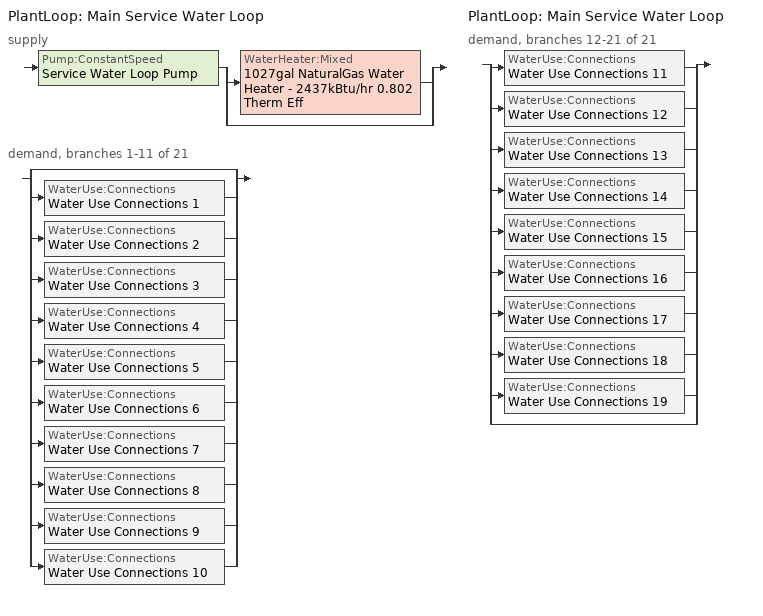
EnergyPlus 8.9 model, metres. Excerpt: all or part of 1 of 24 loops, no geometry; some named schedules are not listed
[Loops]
PlantLoop 'Main Service Water Loop'
 supply: Pump:ConstantSpeed 'Service Water Loop Pump' > split
  | WaterHeater:Mixed '1027gal NaturalGas Water Heater - 2437kBtu/hr 0.802 Therm Eff'
  | bypass
 demand, branches 1-11 of 21: split
  | bypass
  | WaterUse:Connections 'Water Use Connections 1'
  | WaterUse:Connections 'Water Use Connections 2'
  | WaterUse:Connections 'Water Use Connections 3'
  | WaterUse:Connections 'Water Use Connections 4'
  | WaterUse:Connections 'Water Use Connections 5'
  | WaterUse:Connections 'Water Use Connections 6'
  | WaterUse:Connections 'Water Use Connections 7'
  | WaterUse:Connections 'Water Use Connections 8'
  | WaterUse:Connections 'Water Use Connections 9'
  | WaterUse:Connections 'Water Use Connections 10'
PlantLoop 'Main Service Water Loop'
 demand, branches 12-21 of 21: split
  | WaterUse:Connections 'Water Use Connections 11'
  | WaterUse:Connections 'Water Use Connections 12'
  | WaterUse:Connections 'Water Use Connections 13'
  | WaterUse:Connections 'Water Use Connections 14'
  | WaterUse:Connections 'Water Use Connections 15'
  | WaterUse:Connections 'Water Use Connections 16'
  | WaterUse:Connections 'Water Use Connections 17'
  | WaterUse:Connections 'Water Use Connections 18'
  | WaterUse:Connections 'Water Use Connections 19'
  | bypass
[SetpointManager:Scheduled]
Service hot water setpoint manager: Control Variable=Temperature; Schedule=Service Water Loop Temp - 140F
[PlantLoop]
Main Service Water Loop: Fluid Type=Water; Plant Equipment Operation Scheme=Main Service Water Loop Operation Schemes; Maximum Loop Temperature {C}=60; Minimum Loop Temperature {C}=10; Maximum Loop Flow Rate {m3/s}=Autosize; Minimum Loop Flow Rate {m3/s}=0; Plant Loop Volume {m3}=Autocalculate; Load Distribution Scheme=Optimal; Plant Loop Demand Calculation Scheme=SingleSetpoint
[Sizing:Plant]
Main Service Water Loop: Loop Type=Heating; Design Loop Exit Temperature {C}=60; Loop Design Temperature Difference {deltaC}=5; Sizing Option=NonCoincident; Zone Timesteps in Averaging Window=1; Coincident Sizing Factor Mode=None
[Pump:ConstantSpeed]
Service Water Loop Pump: Design Flow Rate {m3/s}=Autosize; Design Pump Head {Pa}=1.27954e+06; Design Power Consumption {W}=Autosize; Motor Efficiency=0.895; Fraction of Motor Inefficiencies to Fluid Stream=0; Pump Control Type=Intermittent; Design Power Sizing Method=PowerPerFlowPerPressure; Design Electric Power per Unit Flow Rate {W/(m3/s)}=348701.1; Design Shaft Power per Unit Flow Rate per Unit Head=1.28205
[PlantEquipmentOperationSchemes]
Main Service Water Loop Operation Schemes: Control Scheme Object Type 1=PlantEquipmentOperation:HeatingLoad; Control Scheme Name 1=Main Service Water Loop Heating Operation Scheme; Control Scheme Schedule Name 1=Always On Discrete
[PlantEquipmentList]
Main Service Water Loop Heating Equipment List: WaterHeater:Mixed, 1027gal NaturalGas Water Heater - 2437kBtu/hr 0.802 Therm Eff
[PlantEquipmentOperation:HeatingLoad]
Main Service Water Loop Heating Operation Scheme: Load Range Lower Limit 1 {W}=0; Load Range Upper Limit 1 {W}=1000000000; Range Equipment List Name 1=Main Service Water Loop Heating Equipment List
[WaterHeater:Mixed]
1027gal NaturalGas Water Heater - 2437kBtu/hr 0.802 Therm Eff: Tank Volume {m3}=3.88713; Setpoint Temperature Schedule=Service Water Loop Temp - 140F; Deadband Temperature Difference {deltaC}=2; Maximum Temperature Limit {C}=82.2222; Heater Control Type=Cycle; Heater Maximum Capacity {W}=714336; Heater Ignition Minimum Flow Rate {m3/s}=0; Heater Ignition Delay {s}=0; Heater Fuel Type=NaturalGas; Heater Thermal Efficiency=0.802157; Part Load Factor Curve=SWH-EFFFPLR-NECB2011; Off Cycle Parasitic Fuel Consumption Rate {W}=20; Off Cycle Parasitic Fuel Type=NaturalGas; Off Cycle Parasitic Heat Fraction to Tank=0.8; On Cycle Parasitic Fuel Consumption Rate {W}=0; On Cycle Parasitic Fuel Type=NaturalGas; On Cycle Parasitic Heat Fraction to Tank=0; Ambient Temperature Indicator=Schedule; Ambient Temperature Schedule=Water Heater Ambient Temp Schedule - 70F; Off Cycle Loss Coefficient to Ambient Temperature {W/K}=39.62; Off Cycle Loss Fraction to Zone=1; On Cycle Loss Coefficient to Ambient Temperature {W/K}=39.62; On Cycle Loss Fraction to Zone=1; Use Side Effectiveness=1; Source Side Effectiveness=1; Use Side Design Flow Rate {m3/s}=Autosize; Source Side Design Flow Rate {m3/s}=Autosize; Indirect Water Heating Recovery Time {hr}=1.5; Source Side Flow Control Mode=IndirectHeatPrimarySetpoint
[WaterUse:Connections]
Name | Water Use Equipment Name 1
Water Use Connections 1 | Fire station sleeping quarters-space function Service Water Use 3.16gal/min
Water Use Connections 2 | Gymnasium/fitness centre exercise area-space function Service Water Use 3.79gal/min
Water Use Connections 3 | Gymnasium/fitness centre playing area-space function Service Water Use 2.84gal/min
Water Use Connections 4 | Health care facility exam/treatment room-space function Service Water Use 0.71gal/min
Water Use Connections 5 | Health care facility imaging room-space function Service Water Use 0.95gal/min
Water Use Connections 6 | Health care facility nursery-space function Service Water Use 0.71gal/min
Water Use Connections 7 | Health care facility nurses station-space function Service Water Use 0.36gal/min
Water Use Connections 8 | Health care facility operating room-space function Service Water Use 2.37gal/min
Water Use Connections 9 | Health care facility patient room-space function Service Water Use 0.71gal/min
Water Use Connections 10 | Health care facility physical therapy room-space function Service Water Use 0.36gal/min
Water Use Connections 11 | Health care facility recovery room-space function Service Water Use 1.42gal/min
Water Use Connections 12 | Library reading area-space function Service Water Use 0.71gal/min
Water Use Connections 13 | Library stacks-space function Service Water Use 0.95gal/min
Water Use Connections 14 | Manufacturing facility detailed manufacturing area-space function Service Water Use 0.47gal/min
Water Use Connections 15 | Manufacturing facility equipment room-space function Service Water Use 0.47gal/min
Water Use Connections 16 | Manufacturing facility extra high bay area (> 15 m floor-to-ceiling height)-space function Service Water Use 0.47gal/min
Water Use Connections 17 | Manufacturing facility high bay area (7.5 to 15 m floor-to-ceiling height)-space function Service Water Use 0.47gal/min
Water Use Connections 18 | Manufacturing facility low bay area (< 7.5 m floor-to-ceiling height)-space function Service Water Use 0.47gal/min
Water Use Connections 19 | Museum general exhibition area-space function Service Water Use 2.53gal/min
[WaterUse:Equipment]
Name | Peak Flow Rate {m3/s} | Flow Rate Fraction Schedule | Target Temperature Schedule | Zone | Sensible Fraction Schedule | Latent Fraction Schedule
Fire station sleeping quarters-space function Service Water Use 3.16gal/min | 0.000199171 | NECB-G-Service Water Heating | Schedule Ruleset 5 | Sp-Fire station sleeping quarters-Space Function Sys-3 Flr-4 Sch-G HPlcmt-north ZN | Schedule Ruleset 3 | Schedule Ruleset 4
Gymnasium/fitness centre exercise area-space function Service Water Use 3.79gal/min | 0.000239005 | NECB-B-Service Water Heating | Schedule Ruleset 8 | Sp-Gymnasium/Fitness centre exercise area-Space Function Sys-6 Flr-3 Sch-B HPlcmt-core ZN | Schedule Ruleset 6 | Schedule Ruleset 7
Gymnasium/fitness centre playing area-space function Service Water Use 2.84gal/min | 0.000179254 | NECB-B-Service Water Heating | Schedule Ruleset 11 | Sp-Gymnasium/Fitness centre playing area-Space Function Sys-6 Flr-3 Sch-B HPlcmt-south ZN | Schedule Ruleset 9 | Schedule Ruleset 10
Health care facility exam/treatment room-space function Service Water Use 0.71gal/min | 4.48135e-05 | NECB-C-Service Water Heating | Schedule Ruleset 14 | Sp-Health care facility exam/treatment room-Space Function Sys-3 Flr-3 Sch-C HPlcmt-east ZN | Schedule Ruleset 12 | Schedule Ruleset 13
Health care facility imaging room-space function Service Water Use 0.95gal/min | 5.97514e-05 | NECB-H-Service Water Heating | Schedule Ruleset 17 | Sp-Health care facility imaging room-Space Function Sys-3 Flr-4 Sch-H HPlcmt-core ZN | Schedule Ruleset 15 | Schedule Ruleset 16
Health care facility nursery-space function Service Water Use 0.71gal/min | 4.48135e-05 | NECB-H-Service Water Heating | Schedule Ruleset 20 | Sp-Health care facility nursery-Space Function Sys-3 Flr-3 Sch-H HPlcmt-west ZN | Schedule Ruleset 18 | Schedule Ruleset 19
Health care facility nurses station-space function Service Water Use 0.36gal/min | 2.24068e-05 | NECB-H-Service Water Heating | Schedule Ruleset 23 | Sp-Health care facility nurses station-Space Function Sys-3 Flr-1 Sch-H HPlcmt-west ZN | Schedule Ruleset 21 | Schedule Ruleset 22
Health care facility operating room-space function Service Water Use 2.37gal/min | 0.000149378 | NECB-H-Service Water Heating | Schedule Ruleset 26 | Sp-Health care facility operating room-Space Function Sys-3 Flr-4 Sch-H HPlcmt-east ZN | Schedule Ruleset 24 | Schedule Ruleset 25
Health care facility patient room-space function Service Water Use 0.71gal/min | 4.48135e-05 | NECB-H-Service Water Heating | Schedule Ruleset 29 | Sp-Health care facility patient room-Space Function Sys-3 Flr-1 Sch-H HPlcmt-north ZN | Schedule Ruleset 27 | Schedule Ruleset 28
Health care facility physical therapy room-space function Service Water Use 0.36gal/min | 2.24068e-05 | NECB-C-Service Water Heating | Schedule Ruleset 32 | Sp-Health care facility physical therapy room-Space Function Sys-3 Flr-1 Sch-C HPlcmt-east ZN | Schedule Ruleset 30 | Schedule Ruleset 31
Health care facility recovery room-space function Service Water Use 1.42gal/min | 8.96271e-05 | NECB-H-Service Water Heating | Schedule Ruleset 35 | Sp-Health care facility recovery room-Space Function Sys-3 Flr-4 Sch-H HPlcmt-west ZN | Schedule Ruleset 33 | Schedule Ruleset 34
Library reading area-space function Service Water Use 0.71gal/min | 4.48135e-05 | NECB-C-Service Water Heating | Schedule Ruleset 38 | Sp-Library reading area-Space Function Sys-6 Flr-1 Sch-C HPlcmt-south ZN | Schedule Ruleset 36 | Schedule Ruleset 37
Library stacks-space function Service Water Use 0.95gal/min | 5.97514e-05 | NECB-C-Service Water Heating | Schedule Ruleset 41 | Sp-Library stacks-Space Function Sys-6 Flr-1 Sch-C HPlcmt-core ZN | Schedule Ruleset 39 | Schedule Ruleset 40
Manufacturing facility detailed manufacturing area-space function Service Water Use 0.47gal/min | 2.98757e-05 | NECB-A-Service Water Heating | Schedule Ruleset 44 | Sp-Manufacturing facility detailed manufacturing area-Space Function Sys-3 Flr-2 Sch-A HPlcmt-north ZN | Schedule Ruleset 42 | Schedule Ruleset 43
Manufacturing facility equipment room-space function Service Water Use 0.47gal/min | 2.98757e-05 | NECB-A-Service Water Heating | Schedule Ruleset 47 | Sp-Manufacturing facility equipment room-Space Function Sys-3 Flr-2 Sch-A HPlcmt-east ZN | Schedule Ruleset 45 | Schedule Ruleset 46
Manufacturing facility extra high bay area (> 15 m floor-to-ceiling height)-space function Service Water Use 0.47gal/min | 2.98757e-05 | NECB-A-Service Water Heating | Schedule Ruleset 50 | Sp-Manufacturing facility extra high bay area (> 15 m floor-to-ceiling height)-Space Function Sys-3 Flr-4 Sch-A HPlcmt-south ZN | Schedule Ruleset 48 | Schedule Ruleset 49
Manufacturing facility high bay area (7.5 to 15 m floor-to-ceiling height)-space function Service Water Use 0.47gal/min | 2.98757e-05 | NECB-A-Service Water Heating | Schedule Ruleset 53 | Sp-Manufacturing facility high bay area (7.5 to 15 m floor-to-ceiling height)-Space Function Sys-3 Flr-2 Sch-A HPlcmt-south ZN | Schedule Ruleset 51 | Schedule Ruleset 52
Manufacturing facility low bay area (< 7.5 m floor-to-ceiling height)-space function Service Water Use 0.47gal/min | 2.98757e-05 | NECB-A-Service Water Heating | Schedule Ruleset 56 | Sp-Manufacturing facility low bay area (< 7.5 m floor-to-ceiling height)-Space Function Sys-3 Flr-2 Sch-A HPlcmt-west ZN | Schedule Ruleset 54 | Schedule Ruleset 55
Museum general exhibition area-space function Service Water Use 2.53gal/min | 0.000159337 | NECB-C-Service Water Heating | Schedule Ruleset 59 | Sp-Museum general exhibition area-Space Function Sys-2 Flr-2 Sch-C HPlcmt-core ZN | Schedule Ruleset 57 | Schedule Ruleset 58
[Schedule:Week:Daily]
NECB-B-Service Water Heating Week Rule - Jan1-Dec31: NECB-B-Service Water Heating Sun|Hol Day, NECB-B-Service Water Heating Default|Wkdy Day, NECB-B-Service Water Heating Default|Wkdy Day, NECB-B-Service Water Heating Default|Wkdy Day, NECB-B-Service Water Heating Default|Wkdy Day, NECB-B-Service Water Heating Default|Wkdy Day, NECB-B-Service Water Heating Sat Day, NECB-B-Service Water Heating Default, NECB-B-Service Water Heating Default, NECB-B-Service Water Heating Default, NECB-B-Service Water Heating Default, NECB-B-Service Water Heating Default
NECB-C-Service Water Heating Week Rule - Jan1-Dec31: NECB-C-Service Water Heating Sun|Hol Day, NECB-C-Service Water Heating Default|Wkdy Day, NECB-C-Service Water Heating Default|Wkdy Day, NECB-C-Service Water Heating Default|Wkdy Day, NECB-C-Service Water Heating Default|Wkdy Day, NECB-C-Service Water Heating Default|Wkdy Day, NECB-C-Service Water Heating Sat Day, NECB-C-Service Water Heating Default, NECB-C-Service Water Heating Default, NECB-C-Service Water Heating Default, NECB-C-Service Water Heating Default, NECB-C-Service Water Heating Default
NECB-G-Service Water Heating Week Rule - Jan1-Dec31: NECB-G-Service Water Heating Sun|Hol Day, NECB-G-Service Water Heating Default|Wkdy Day, NECB-G-Service Water Heating Default|Wkdy Day, NECB-G-Service Water Heating Default|Wkdy Day, NECB-G-Service Water Heating Default|Wkdy Day, NECB-G-Service Water Heating Default|Wkdy Day, NECB-G-Service Water Heating Sat Day, NECB-G-Service Water Heating Default, NECB-G-Service Water Heating Default, NECB-G-Service Water Heating Default, NECB-G-Service Water Heating Default, NECB-G-Service Water Heating Default
NECB-H-Service Water Heating Week Rule - Jan1-Dec31: NECB-H-Service Water Heating Sun|Hol Day, NECB-H-Service Water Heating Default|Wkdy Day, NECB-H-Service Water Heating Default|Wkdy Day, NECB-H-Service Water Heating Default|Wkdy Day, NECB-H-Service Water Heating Default|Wkdy Day, NECB-H-Service Water Heating Default|Wkdy Day, NECB-H-Service Water Heating Sat Day, NECB-H-Service Water Heating Default, NECB-H-Service Water Heating Default, NECB-H-Service Water Heating Default, NECB-H-Service Water Heating Default, NECB-H-Service Water Heating Default
Schedule Ruleset 10 Week Rule - Jan1-Dec31: Schedule Day 18, Schedule Day 18, Schedule Day 18, Schedule Day 18, Schedule Day 18, Schedule Day 18, Schedule Day 18, Schedule Day 18, Schedule Day 18, Schedule Day 18, Schedule Day 18, Schedule Day 18
Schedule Ruleset 11 Week Rule - Jan1-Dec31: Schedule Day 19, Schedule Day 19, Schedule Day 19, Schedule Day 19, Schedule Day 19, Schedule Day 19, Schedule Day 19, Schedule Day 19, Schedule Day 19, Schedule Day 19, Schedule Day 19, Schedule Day 19
Schedule Ruleset 12 Week Rule - Jan1-Dec31: Schedule Day 20, Schedule Day 20, Schedule Day 20, Schedule Day 20, Schedule Day 20, Schedule Day 20, Schedule Day 20, Schedule Day 20, Schedule Day 20, Schedule Day 20, Schedule Day 20, Schedule Day 20
Schedule Ruleset 13 Week Rule - Jan1-Dec31: Schedule Day 21, Schedule Day 21, Schedule Day 21, Schedule Day 21, Schedule Day 21, Schedule Day 21, Schedule Day 21, Schedule Day 21, Schedule Day 21, Schedule Day 21, Schedule Day 21, Schedule Day 21
Schedule Ruleset 14 Week Rule - Jan1-Dec31: Schedule Day 22, Schedule Day 22, Schedule Day 22, Schedule Day 22, Schedule Day 22, Schedule Day 22, Schedule Day 22, Schedule Day 22, Schedule Day 22, Schedule Day 22, Schedule Day 22, Schedule Day 22
Schedule Ruleset 15 Week Rule - Jan1-Dec31: Schedule Day 23, Schedule Day 23, Schedule Day 23, Schedule Day 23, Schedule Day 23, Schedule Day 23, Schedule Day 23, Schedule Day 23, Schedule Day 23, Schedule Day 23, Schedule Day 23, Schedule Day 23
Schedule Ruleset 16 Week Rule - Jan1-Dec31: Schedule Day 24, Schedule Day 24, Schedule Day 24, Schedule Day 24, Schedule Day 24, Schedule Day 24, Schedule Day 24, Schedule Day 24, Schedule Day 24, Schedule Day 24, Schedule Day 24, Schedule Day 24
Schedule Ruleset 17 Week Rule - Jan1-Dec31: Schedule Day 25, Schedule Day 25, Schedule Day 25, Schedule Day 25, Schedule Day 25, Schedule Day 25, Schedule Day 25, Schedule Day 25, Schedule Day 25, Schedule Day 25, Schedule Day 25, Schedule Day 25
Schedule Ruleset 18 Week Rule - Jan1-Dec31: Schedule Day 26, Schedule Day 26, Schedule Day 26, Schedule Day 26, Schedule Day 26, Schedule Day 26, Schedule Day 26, Schedule Day 26, Schedule Day 26, Schedule Day 26, Schedule Day 26, Schedule Day 26
Schedule Ruleset 19 Week Rule - Jan1-Dec31: Schedule Day 27, Schedule Day 27, Schedule Day 27, Schedule Day 27, Schedule Day 27, Schedule Day 27, Schedule Day 27, Schedule Day 27, Schedule Day 27, Schedule Day 27, Schedule Day 27, Schedule Day 27
Schedule Ruleset 20 Week Rule - Jan1-Dec31: Schedule Day 28, Schedule Day 28, Schedule Day 28, Schedule Day 28, Schedule Day 28, Schedule Day 28, Schedule Day 28, Schedule Day 28, Schedule Day 28, Schedule Day 28, Schedule Day 28, Schedule Day 28
Schedule Ruleset 3 Week Rule - Jan1-Dec31: Schedule Day 11, Schedule Day 11, Schedule Day 11, Schedule Day 11, Schedule Day 11, Schedule Day 11, Schedule Day 11, Schedule Day 11, Schedule Day 11, Schedule Day 11, Schedule Day 11, Schedule Day 11
Schedule Ruleset 4 Week Rule - Jan1-Dec31: Schedule Day 12, Schedule Day 12, Schedule Day 12, Schedule Day 12, Schedule Day 12, Schedule Day 12, Schedule Day 12, Schedule Day 12, Schedule Day 12, Schedule Day 12, Schedule Day 12, Schedule Day 12
Schedule Ruleset 5 Week Rule - Jan1-Dec31: Schedule Day 13, Schedule Day 13, Schedule Day 13, Schedule Day 13, Schedule Day 13, Schedule Day 13, Schedule Day 13, Schedule Day 13, Schedule Day 13, Schedule Day 13, Schedule Day 13, Schedule Day 13
Schedule Ruleset 6 Week Rule - Jan1-Dec31: Schedule Day 14, Schedule Day 14, Schedule Day 14, Schedule Day 14, Schedule Day 14, Schedule Day 14, Schedule Day 14, Schedule Day 14, Schedule Day 14, Schedule Day 14, Schedule Day 14, Schedule Day 14
Schedule Ruleset 7 Week Rule - Jan1-Dec31: Schedule Day 15, Schedule Day 15, Schedule Day 15, Schedule Day 15, Schedule Day 15, Schedule Day 15, Schedule Day 15, Schedule Day 15, Schedule Day 15, Schedule Day 15, Schedule Day 15, Schedule Day 15
Schedule Ruleset 8 Week Rule - Jan1-Dec31: Schedule Day 16, Schedule Day 16, Schedule Day 16, Schedule Day 16, Schedule Day 16, Schedule Day 16, Schedule Day 16, Schedule Day 16, Schedule Day 16, Schedule Day 16, Schedule Day 16, Schedule Day 16
Schedule Ruleset 9 Week Rule - Jan1-Dec31: Schedule Day 17, Schedule Day 17, Schedule Day 17, Schedule Day 17, Schedule Day 17, Schedule Day 17, Schedule Day 17, Schedule Day 17, Schedule Day 17, Schedule Day 17, Schedule Day 17, Schedule Day 17
Service Water Loop Temp - 140F Week Rule - Jan1-Dec31: Service Water Loop Temp - 140F Default, Service Water Loop Temp - 140F Default, Service Water Loop Temp - 140F Default, Service Water Loop Temp - 140F Default, Service Water Loop Temp - 140F Default, Service Water Loop Temp - 140F Default, Service Water Loop Temp - 140F Default, Service Water Loop Temp - 140F Default, Service Water Loop Temp - 140F Default, Service Water Loop Temp - 140F Default, Service Water Loop Temp - 140F Default, Service Water Loop Temp - 140F Default
Water Heater Ambient Temp Schedule - 70F Week Rule - Jan1-Dec31: Water Heater Ambient Temp Schedule - 70F Default, Water Heater Ambient Temp Schedule - 70F Default, Water Heater Ambient Temp Schedule - 70F Default, Water Heater Ambient Temp Schedule - 70F Default, Water Heater Ambient Temp Schedule - 70F Default, Water Heater Ambient Temp Schedule - 70F Default, Water Heater Ambient Temp Schedule - 70F Default, Water Heater Ambient Temp Schedule - 70F Default, Water Heater Ambient Temp Schedule - 70F Default, Water Heater Ambient Temp Schedule - 70F Default, Water Heater Ambient Temp Schedule - 70F Default, Water Heater Ambient Temp Schedule - 70F Default
[Schedule:Year]
NECB-A-Service Water Heating: NECB-A-Service Water Heating Week Rule - Jan1-Dec31, 1, 1, 12, 31
NECB-B-Service Water Heating: NECB-B-Service Water Heating Week Rule - Jan1-Dec31, 1, 1, 12, 31
NECB-C-Service Water Heating: NECB-C-Service Water Heating Week Rule - Jan1-Dec31, 1, 1, 12, 31
NECB-G-Service Water Heating: NECB-G-Service Water Heating Week Rule - Jan1-Dec31, 1, 1, 12, 31
NECB-H-Service Water Heating: NECB-H-Service Water Heating Week Rule - Jan1-Dec31, 1, 1, 12, 31
Schedule Ruleset 10: Schedule Ruleset 10 Week Rule - Jan1-Dec31, 1, 1, 12, 31
Schedule Ruleset 11: Schedule Ruleset 11 Week Rule - Jan1-Dec31, 1, 1, 12, 31
Schedule Ruleset 12: Schedule Ruleset 12 Week Rule - Jan1-Dec31, 1, 1, 12, 31
Schedule Ruleset 13: Schedule Ruleset 13 Week Rule - Jan1-Dec31, 1, 1, 12, 31
Schedule Ruleset 14: Schedule Ruleset 14 Week Rule - Jan1-Dec31, 1, 1, 12, 31
Schedule Ruleset 15: Schedule Ruleset 15 Week Rule - Jan1-Dec31, 1, 1, 12, 31
Schedule Ruleset 16: Schedule Ruleset 16 Week Rule - Jan1-Dec31, 1, 1, 12, 31
Schedule Ruleset 17: Schedule Ruleset 17 Week Rule - Jan1-Dec31, 1, 1, 12, 31
Schedule Ruleset 18: Schedule Ruleset 18 Week Rule - Jan1-Dec31, 1, 1, 12, 31
Schedule Ruleset 19: Schedule Ruleset 19 Week Rule - Jan1-Dec31, 1, 1, 12, 31
Schedule Ruleset 20: Schedule Ruleset 20 Week Rule - Jan1-Dec31, 1, 1, 12, 31
Schedule Ruleset 21: Schedule Ruleset 21 Week Rule - Jan1-Dec31, 1, 1, 12, 31
Schedule Ruleset 22: Schedule Ruleset 22 Week Rule - Jan1-Dec31, 1, 1, 12, 31
Schedule Ruleset 23: Schedule Ruleset 23 Week Rule - Jan1-Dec31, 1, 1, 12, 31
Schedule Ruleset 24: Schedule Ruleset 24 Week Rule - Jan1-Dec31, 1, 1, 12, 31
Schedule Ruleset 25: Schedule Ruleset 25 Week Rule - Jan1-Dec31, 1, 1, 12, 31
Schedule Ruleset 26: Schedule Ruleset 26 Week Rule - Jan1-Dec31, 1, 1, 12, 31
Schedule Ruleset 27: Schedule Ruleset 27 Week Rule - Jan1-Dec31, 1, 1, 12, 31
Schedule Ruleset 28: Schedule Ruleset 28 Week Rule - Jan1-Dec31, 1, 1, 12, 31
Schedule Ruleset 29: Schedule Ruleset 29 Week Rule - Jan1-Dec31, 1, 1, 12, 31
Schedule Ruleset 3: Schedule Ruleset 3 Week Rule - Jan1-Dec31, 1, 1, 12, 31
Schedule Ruleset 30: Schedule Ruleset 30 Week Rule - Jan1-Dec31, 1, 1, 12, 31
Schedule Ruleset 31: Schedule Ruleset 31 Week Rule - Jan1-Dec31, 1, 1, 12, 31
Schedule Ruleset 32: Schedule Ruleset 32 Week Rule - Jan1-Dec31, 1, 1, 12, 31
Schedule Ruleset 33: Schedule Ruleset 33 Week Rule - Jan1-Dec31, 1, 1, 12, 31
Schedule Ruleset 34: Schedule Ruleset 34 Week Rule - Jan1-Dec31, 1, 1, 12, 31
Schedule Ruleset 35: Schedule Ruleset 35 Week Rule - Jan1-Dec31, 1, 1, 12, 31
Schedule Ruleset 36: Schedule Ruleset 36 Week Rule - Jan1-Dec31, 1, 1, 12, 31
Schedule Ruleset 37: Schedule Ruleset 37 Week Rule - Jan1-Dec31, 1, 1, 12, 31
Schedule Ruleset 38: Schedule Ruleset 38 Week Rule - Jan1-Dec31, 1, 1, 12, 31
Schedule Ruleset 39: Schedule Ruleset 39 Week Rule - Jan1-Dec31, 1, 1, 12, 31
Schedule Ruleset 4: Schedule Ruleset 4 Week Rule - Jan1-Dec31, 1, 1, 12, 31
Schedule Ruleset 40: Schedule Ruleset 40 Week Rule - Jan1-Dec31, 1, 1, 12, 31
Schedule Ruleset 41: Schedule Ruleset 41 Week Rule - Jan1-Dec31, 1, 1, 12, 31
Schedule Ruleset 42: Schedule Ruleset 42 Week Rule - Jan1-Dec31, 1, 1, 12, 31
Schedule Ruleset 43: Schedule Ruleset 43 Week Rule - Jan1-Dec31, 1, 1, 12, 31
Schedule Ruleset 44: Schedule Ruleset 44 Week Rule - Jan1-Dec31, 1, 1, 12, 31
Schedule Ruleset 45: Schedule Ruleset 45 Week Rule - Jan1-Dec31, 1, 1, 12, 31
Schedule Ruleset 46: Schedule Ruleset 46 Week Rule - Jan1-Dec31, 1, 1, 12, 31
Schedule Ruleset 47: Schedule Ruleset 47 Week Rule - Jan1-Dec31, 1, 1, 12, 31
Schedule Ruleset 48: Schedule Ruleset 48 Week Rule - Jan1-Dec31, 1, 1, 12, 31
Schedule Ruleset 49: Schedule Ruleset 49 Week Rule - Jan1-Dec31, 1, 1, 12, 31
Schedule Ruleset 5: Schedule Ruleset 5 Week Rule - Jan1-Dec31, 1, 1, 12, 31
Schedule Ruleset 50: Schedule Ruleset 50 Week Rule - Jan1-Dec31, 1, 1, 12, 31
Schedule Ruleset 51: Schedule Ruleset 51 Week Rule - Jan1-Dec31, 1, 1, 12, 31
Schedule Ruleset 52: Schedule Ruleset 52 Week Rule - Jan1-Dec31, 1, 1, 12, 31
Schedule Ruleset 53: Schedule Ruleset 53 Week Rule - Jan1-Dec31, 1, 1, 12, 31
Schedule Ruleset 54: Schedule Ruleset 54 Week Rule - Jan1-Dec31, 1, 1, 12, 31
Schedule Ruleset 55: Schedule Ruleset 55 Week Rule - Jan1-Dec31, 1, 1, 12, 31
Schedule Ruleset 56: Schedule Ruleset 56 Week Rule - Jan1-Dec31, 1, 1, 12, 31
Schedule Ruleset 57: Schedule Ruleset 57 Week Rule - Jan1-Dec31, 1, 1, 12, 31
Schedule Ruleset 58: Schedule Ruleset 58 Week Rule - Jan1-Dec31, 1, 1, 12, 31
Schedule Ruleset 59: Schedule Ruleset 59 Week Rule - Jan1-Dec31, 1, 1, 12, 31
Schedule Ruleset 6: Schedule Ruleset 6 Week Rule - Jan1-Dec31, 1, 1, 12, 31
Schedule Ruleset 7: Schedule Ruleset 7 Week Rule - Jan1-Dec31, 1, 1, 12, 31
Schedule Ruleset 8: Schedule Ruleset 8 Week Rule - Jan1-Dec31, 1, 1, 12, 31
Schedule Ruleset 9: Schedule Ruleset 9 Week Rule - Jan1-Dec31, 1, 1, 12, 31
Service Water Loop Temp - 140F: Service Water Loop Temp - 140F Week Rule - Jan1-Dec31, 1, 1, 12, 31
Water Heater Ambient Temp Schedule - 70F: Water Heater Ambient Temp Schedule - 70F Week Rule - Jan1-Dec31, 1, 1, 12, 31
[Schedule:Constant]
Always On Discrete: Hourly Value=1
[Curve:Cubic]
SWH-EFFFPLR-NECB2011: Coefficient1 Constant=0.7576; Coefficient2 x=1.0071; Coefficient3 x**2=-1.4443; Coefficient4 x**3=0.6844; Minimum Value of x {BasedOnField A2}=0; Maximum Value of x {BasedOnField A2}=1
